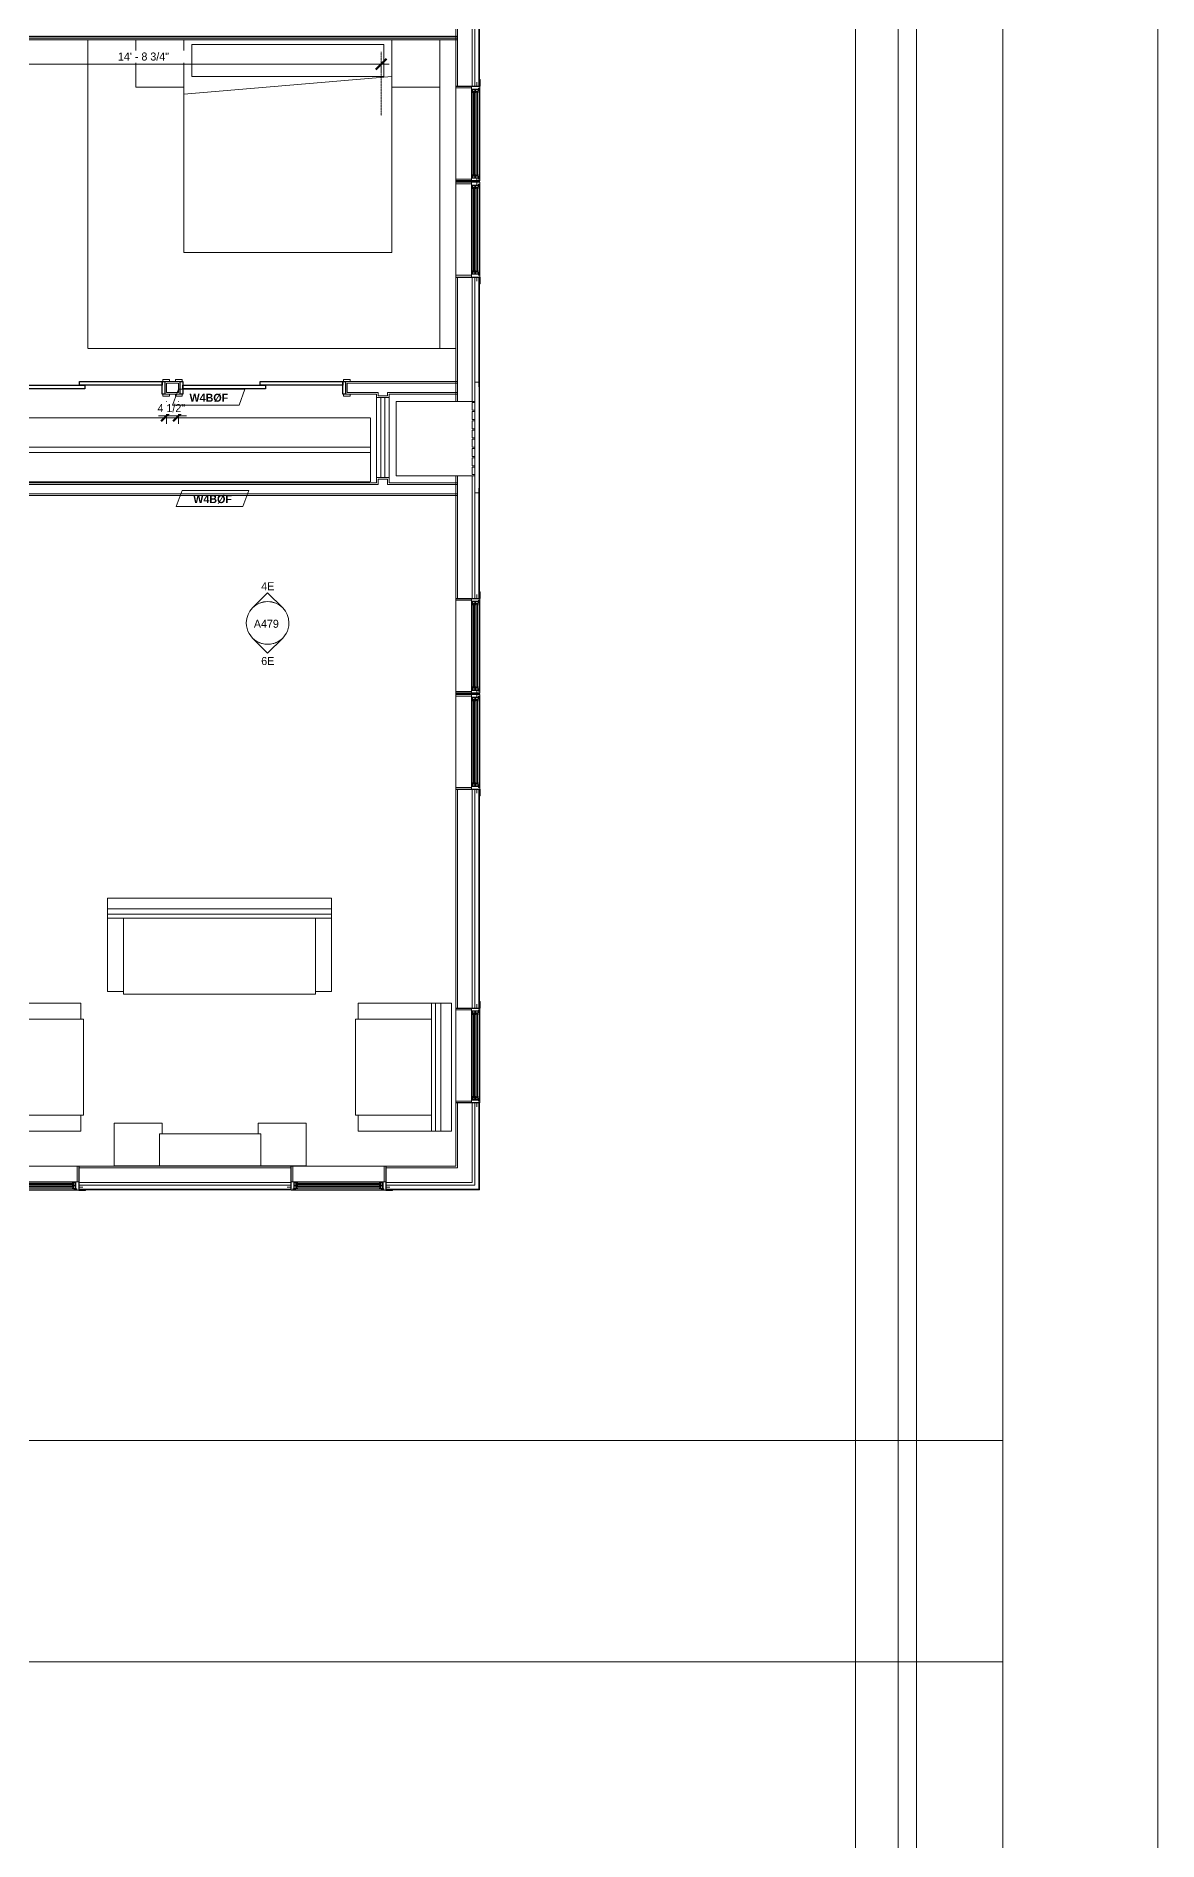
# Model space of a CAD drawing. Header units: inches. Extents: x -4010 to -1814, y 9846 to 12241.
# Drawn here: x -2234 to -1814, y 11003 to 11680 of the extents above; entities that cross this region are included whole.
import ezdxf

# ---------------------------------------------------------------- set-up
doc = ezdxf.new("R2010")
doc.units = ezdxf.units.IN
doc.header["$MEASUREMENT"] = 0
for name, pattern in [('Aligning Line 1_8_', [0.25, 0.125, -0.125]), ('Aligning Line 1_8__2_', [0.25, 0.125, -0.125]), ('Dash', [0.25, 0.125, -0.125]), ('Dash 3_32_', [0.1875, 0.09375, -0.09375])]:
    doc.linetypes.add(name, pattern=pattern)
for name, color, linetype, lineweight in [('0-1', 7, 'Continuous', 5), ('0-2', 7, 'Continuous', 9), ('A-ANNO-DIMS', 211, 'Continuous', 9), ('A-ANNO-DIMS-32', 211, 'Continuous', 9), ('A-DETL-1', 90, 'Dash 3_32_', 18), ('A-DETL-GENF-HDLN-1', 7, 'Dash', 9), ('A-DETL-GENF-HDLN-2', 1, 'Continuous', 18), ('A-DOOR-3', 31, 'Continuous', 9), ('A-DOOR-4', 31, 'Continuous', 30), ('A-DOOR-FRAM-3', 31, 'Continuous', 30), ('A-GENM-1', 7, 'Continuous', 9), ('A-GLAZ', 151, 'Continuous', 18), ('A-GLAZ-1', 10, 'Continuous', 30), ('A-GLAZ-2', 7, 'Continuous', 9), ('A-WALL', 113, 'Continuous', 18), ('A-WALL-1', 7, 'Continuous', 9), ('A-WALL-2', 250, 'Continuous', 18), ('A-WALL-3', 113, 'Continuous', 9), ('A-WALL-IDEN', 211, 'Continuous', 9), ('G-ANNO-SYMB', 111, 'Aligning Line 1_8_', 9), ('G-ANNO-SYMB-1', 147, 'Aligning Line 1_8_', 9), ('G-ANNO-SYMB-2', 147, 'Aligning Line 1_8__2_', 9), ('G-ANNO-SYMB-3', 111, 'Continuous', 9), ('I-FURN', 30, 'Continuous', 9), ('I-FURN-HDLN', 30, 'Dash', 9), ('I-WALL-1', 21, 'Continuous', 18), ('I-WALL-2', 241, 'Continuous', 5), ('I-WALL-3', 7, 'Continuous', 9), ('Q-CASE', 31, 'Continuous', 9), ('Q-CASE-HDLN', 31, 'Dash', 9)]:
    doc.layers.add(name, color=color, linetype=linetype, lineweight=lineweight)
doc.styles.add('Century Gothic', font='ufonts.com_century-gothic.ttf', dxfattribs={"height": 3})
doc.styles.add('Century Gothic_B_1', font='GOTHICB.TTF', dxfattribs={"height": 3})
doc.dimstyles.new('OD_1__HACK_2', dxfattribs={"dimscale": 12, "dimtxt": 3.132505, "dimasz": 0.333333, "dimexe": 0.25, "dimexo": 0.166667, "dimgap": 0.041667, "dimtad": 1, "dimdec": 4, "dimrnd": 0.0625, "dimzin": 3, "dimdsep": 46, "dimlunit": 4, "dimtxsty": 'Century Gothic', "dimblk1": 'OBLIQUE', "dimblk2": 'OBLIQUE', "dimsah": 1, "dimcen": 0.09, "dimdle": 0.25, "dimazin": 0, "dimtfac": 1, "dimtdec": 4, "dimtix": 1, "dimtmove": 0, "dimatfit": 3, "dimfxl": 1, "dimtvp": 1, "dimtfill": 1, "dimfrac": 2, "dimtolj": 1, "dimtzin": 0, "dimarcsym": 2})
doc.dimstyles.new('OD_1__HACK_2_1', dxfattribs={"dimscale": 12, "dimtxt": 3.132505, "dimasz": 0.333333, "dimexe": 0.25, "dimexo": 0.166667, "dimgap": 0.041667, "dimtad": 1, "dimdec": 4, "dimrnd": 0.0625, "dimzin": 3, "dimdsep": 46, "dimlunit": 4, "dimtxsty": 'Century Gothic', "dimblk1": 'OBLIQUE', "dimblk2": 'OBLIQUE', "dimsah": 1, "dimcen": 0.09, "dimdle": 0.25, "dimazin": 0, "dimtfac": 1, "dimtdec": 4, "dimtix": 1, "dimtmove": 0, "dimatfit": 3, "dimfxl": 1, "dimtvp": 1, "dimtfill": 1, "dimfrac": 2, "dimtolj": 1, "dimtzin": 0, "dimarcsym": 2})

# ---------------------------------------------------------------- blocks, each defined once
blk = doc.blocks.new('Window-Double_Hung-Marvin-Essential - ESDH3066 - 2nd Floor-3033827-UNIT PLANS - 2ND _ 3RD FLOOR')
at = {"layer": 'A-DETL-GENF-HDLN-1'}
blk.add_line((16.1, -4.47), (-16.5, -4.47), dxfattribs=at)
at = {"layer": 'A-DETL-GENF-HDLN-2'}
for p, q in [((-17.13, 4.44), (-17.75, 4.44)), ((-17.13, -1.41), (-17.13, 4.44)), ((17.12, 4.44), (17.75, 4.44)), ((17.12, 4.44), (17.12, -1.41)), ((-19.25, -3.48), (-19.25, -3.44)), ((-19.25, -3.44), (-17.9, -3.44)), ((-17.75, -3.48), (-19.25, -3.48)), ((-17.9, -3.44), (-17.9, -3.33)), ((-17.9, -3.33), (-17.75, -3.33)), ((-16.72, -1.44), (-17.75, -1.44)), ((-17.75, -4.53), (-17.75, -1.44)), ((-17.75, -4.53), (-17.16, -4.53)), ((-17.08, -4.12), (-17.16, -4.53)), ((-17.08, -4.12), (-16.19, -4.12)), ((-16.85, -4.5), (-16.85, -4.12)), ((-16.3, -4.5), (-16.85, -4.5)), ((-16.72, -4.02), (-16.72, -1.44)), ((-16.38, -4.02), (-16.72, -4.02)), ((-16.56, -1.78), (-15.34, -1.78)), ((-16.56, -1.78), (-16.56, -2.72)), ((-15.34, -2.72), (-16.56, -2.72)), ((-16.56, -3), (-15.34, -3)), ((-16.56, -3), (-16.56, -3.94)), ((-15.34, -3.94), (-16.56, -3.94)), ((-16.38, -4.12), (-16.38, -4.02)), ((-16.18, -4.26), (-16.3, -4.26)), ((-16.3, -4.26), (-16.3, -4.5)), ((-16.19, -4.12), (-16.19, -4.22)), ((-16.19, -4.22), (-16.1, -4.22)), ((-16.18, -4.47), (-16.18, -4.26)), ((-16.18, -4.47), (-16.1, -4.47)), ((-16.1, -4.22), (-16.1, -4.47)), ((-15.28, -1.9), (-15.94, -1.9)), ((-15.94, -1.9), (-15.94, -2.62)), ((-15.94, -2.62), (-15.28, -2.62)), ((-15.28, -3.12), (-15.94, -3.12)), ((-15.94, -3.12), (-15.94, -3.84)), ((-15.94, -3.84), (-15.28, -3.84)), ((-15.84, -1.91), (-15.84, -2.6)), ((-15.84, -3.13), (-15.84, -3.82)), ((-15.54, -2.04), (-15.54, -2.48)), ((-15.54, -3.26), (-15.54, -3.7)), ((-15.34, -1.78), (-15.28, -1.84)), ((-15.34, -2.72), (-15.28, -2.66)), ((-15.34, -3), (-15.28, -3.06)), ((-15.34, -3.94), (-15.28, -3.88)), ((-15.28, -1.84), (-15.28, -1.9)), ((-15.28, -2.62), (-15.28, -2.66)), ((-15.28, -3.06), (-15.28, -3.12)), ((-15.28, -3.84), (-15.28, -3.88)), ((15.34, -1.78), (15.28, -1.84)), ((15.28, -1.84), (15.28, -1.9)), ((15.28, -1.9), (15.94, -1.9)), ((15.28, -2.62), (15.28, -2.66)), ((15.94, -2.62), (15.28, -2.62)), ((15.34, -2.72), (15.28, -2.66)), ((15.34, -3), (15.28, -3.06)), ((15.28, -3.06), (15.28, -3.12)), ((15.28, -3.12), (15.94, -3.12)), ((15.28, -3.84), (15.28, -3.88)), ((15.94, -3.84), (15.28, -3.84)), ((15.34, -3.94), (15.28, -3.88)), ((16.56, -1.78), (15.34, -1.78)), ((15.34, -2.72), (16.56, -2.72)), ((16.56, -3), (15.34, -3)), ((15.34, -3.94), (16.56, -3.94)), ((15.54, -2.04), (15.54, -2.48)), ((15.54, -3.26), (15.54, -3.7)), ((15.84, -1.91), (15.84, -2.6)), ((15.84, -3.13), (15.84, -3.82)), ((15.94, -1.9), (15.94, -2.62)), ((15.94, -3.12), (15.94, -3.84)), ((16.19, -4.22), (16.1, -4.22)), ((16.1, -4.22), (16.1, -4.47)), ((16.18, -4.47), (16.1, -4.47)), ((16.18, -4.47), (16.18, -4.26)), ((16.18, -4.26), (16.3, -4.26)), ((17.08, -4.12), (16.19, -4.12)), ((16.19, -4.12), (16.19, -4.22)), ((16.3, -4.26), (16.3, -4.5)), ((16.3, -4.5), (16.85, -4.5)), ((16.38, -4.12), (16.38, -4.02)), ((16.38, -4.02), (16.72, -4.02)), ((16.56, -1.78), (16.56, -2.72)), ((16.56, -3), (16.56, -3.94)), ((16.72, -4.02), (16.72, -1.44)), ((16.72, -1.44), (17.75, -1.44)), ((16.85, -4.5), (16.85, -4.12)), ((17.08, -4.12), (17.16, -4.53)), ((17.75, -4.53), (17.16, -4.53)), ((17.75, -4.53), (17.75, -1.44)), ((17.9, -3.33), (17.75, -3.33)), ((17.75, -3.48), (19.25, -3.48)), ((17.9, -3.44), (17.9, -3.33)), ((19.25, -3.44), (17.9, -3.44)), ((19.25, -3.48), (19.25, -3.44))]:
    blk.add_line(p, q, dxfattribs=at)
at = {"layer": 'A-GLAZ'}
for p, q in [((15.84, -1.91), (-15.84, -1.91)), ((15.84, -2.04), (-15.84, -2.04)), ((15.84, -2.48), (-15.84, -2.48)), ((15.84, -2.6), (-15.84, -2.6)), ((15.84, -3.13), (-15.84, -3.13)), ((15.84, -3.26), (-15.84, -3.26)), ((15.84, -3.7), (-15.84, -3.7)), ((15.84, -3.82), (-15.84, -3.82))]:
    blk.add_line(p, q, dxfattribs=at)
at = {"layer": 'A-GLAZ-1'}
for p, q in [((-17.75, -1.41), (-17.75, 4.44)), ((17.75, 4.44), (17.75, -1.41)), ((-17.75, -4.53), (-17.75, -1.44)), ((17.75, -1.44), (17.75, -4.53))]:
    blk.add_line(p, q, dxfattribs=at)
at = {"layer": 'A-GLAZ-2'}
for p, q in [((-17.75, 4.44), (17.75, 4.44)), ((-17.75, -1.44), (17.75, -1.44)), ((17.75, -4.53), (-17.75, -4.53)), ((17.75, -4.44), (20.27, -4.44)), ((17.75, -4.69), (17.75, -4.53)), ((20.27, -4.69), (17.75, -4.69)), ((20.27, -4.44), (20.27, -4.69))]:
    blk.add_line(p, q, dxfattribs=at)
blk = doc.blocks.new('Perforated Panel at Magic-Pak - hvac panel - 3rd floor-2505075-UNIT PLANS - 2ND _ 3RD FLOOR')
at = {"layer": 'A-GLAZ-2'}
for p, q in [((-19.01, 4.44), (19.01, 4.44)), ((-19.01, 4.37), (-19.01, 4.44)), ((19.01, 4.37), (-19.01, 4.37)), ((19.01, 4.44), (19.01, 4.37))]:
    blk.add_line(p, q, dxfattribs=at)
blk = doc.blocks.new('V-Series_EWC4_SPVU_RFA_2015 - 2ND AND 3RD FLOOR-2226480-UNIT PLANS - 2ND _ 3RD FLOOR')
at = {"layer": 'A-GENM-1'}
for p, q in [((-3829.54, 11737.59), (-3858.97, 11737.59)), ((-3858.97, 11737.59), (-3858.97, 11737.15)), ((-3858.97, 11734.36), (-3858.97, 11737.15)), ((-3858.97, 11737.15), (-3857.97, 11737.15)), ((-3857.97, 11734.36), (-3858.97, 11734.36)), ((-3858.97, 11734.36), (-3858.97, 11733.86)), ((-3858.97, 11730.87), (-3858.97, 11733.86)), ((-3858.97, 11733.86), (-3857.97, 11733.86)), ((-3857.97, 11737.15), (-3857.97, 11734.36)), ((-3857.97, 11733.86), (-3857.97, 11730.87)), ((-3829.54, 11709.71), (-3829.54, 11737.59)), ((-3857.97, 11730.87), (-3858.97, 11730.87)), ((-3858.97, 11730.87), (-3858.97, 11730.37)), ((-3858.97, 11727.39), (-3858.97, 11730.37)), ((-3858.97, 11730.37), (-3857.97, 11730.37)), ((-3857.97, 11727.39), (-3858.97, 11727.39)), ((-3858.97, 11727.39), (-3858.97, 11726.89)), ((-3858.97, 11723.9), (-3858.97, 11726.89)), ((-3858.97, 11726.89), (-3857.97, 11726.89)), ((-3857.97, 11730.37), (-3857.97, 11727.39)), ((-3857.97, 11726.89), (-3857.97, 11723.9)), ((-3857.97, 11723.9), (-3858.97, 11723.9)), ((-3858.97, 11723.9), (-3858.97, 11723.4)), ((-3858.97, 11720.42), (-3858.97, 11723.4)), ((-3858.97, 11723.4), (-3857.97, 11723.4)), ((-3857.97, 11720.42), (-3858.97, 11720.42)), ((-3858.97, 11720.42), (-3858.97, 11719.92)), ((-3858.97, 11716.93), (-3858.97, 11719.92)), ((-3858.97, 11719.92), (-3857.97, 11719.92)), ((-3857.97, 11723.4), (-3857.97, 11720.42)), ((-3857.97, 11719.92), (-3857.97, 11716.93)), ((-3857.97, 11716.93), (-3858.97, 11716.93)), ((-3858.97, 11716.93), (-3858.97, 11716.43)), ((-3858.97, 11713.45), (-3858.97, 11716.43)), ((-3858.97, 11716.43), (-3857.97, 11716.43)), ((-3857.97, 11713.45), (-3858.97, 11713.45)), ((-3858.97, 11713.45), (-3858.97, 11712.95)), ((-3858.97, 11710.15), (-3858.97, 11712.95)), ((-3858.97, 11712.95), (-3857.97, 11712.95)), ((-3857.97, 11716.43), (-3857.97, 11713.45)), ((-3857.97, 11712.95), (-3857.97, 11710.15)), ((-3857.97, 11710.15), (-3858.97, 11710.15)), ((-3858.97, 11710.15), (-3858.97, 11709.71)), ((-3858.97, 11709.71), (-3829.54, 11709.71))]:
    blk.add_line(p, q, dxfattribs=at)
blk = doc.blocks.new('Window-Double_Hung-Marvin-Essential - ESDH3066 - 2nd Floor-3033825-UNIT PLANS - 2ND _ 3RD FLOOR')
at = {"layer": 'A-DETL-GENF-HDLN-1'}
blk.add_line((16.1, 4.47), (-16.5, 4.47), dxfattribs=at)
at = {"layer": 'A-DETL-GENF-HDLN-2'}
for p, q in [((-19.25, 3.48), (-19.25, 3.44)), ((-17.75, 3.48), (-19.25, 3.48)), ((-19.25, 3.44), (-17.9, 3.44)), ((-17.9, 3.44), (-17.9, 3.33)), ((-17.9, 3.33), (-17.75, 3.33)), ((-17.75, 4.53), (-17.16, 4.53)), ((-17.75, 4.53), (-17.75, 1.44)), ((-16.72, 1.44), (-17.75, 1.44)), ((-17.08, 4.12), (-17.16, 4.53)), ((-17.13, 1.41), (-17.13, -4.44)), ((-17.08, 4.12), (-16.19, 4.12)), ((-16.85, 4.5), (-16.85, 4.12)), ((-16.3, 4.5), (-16.85, 4.5)), ((-16.38, 4.02), (-16.72, 4.02)), ((-16.72, 4.02), (-16.72, 1.44)), ((-15.34, 3.94), (-16.56, 3.94)), ((-16.56, 3), (-16.56, 3.94)), ((-16.56, 3), (-15.34, 3)), ((-15.34, 2.72), (-16.56, 2.72)), ((-16.56, 1.78), (-16.56, 2.72)), ((-16.56, 1.78), (-15.34, 1.78)), ((-16.38, 4.12), (-16.38, 4.02)), ((-16.3, 4.26), (-16.3, 4.5)), ((-16.18, 4.26), (-16.3, 4.26)), ((-16.19, 4.22), (-16.1, 4.22)), ((-16.19, 4.12), (-16.19, 4.22)), ((-16.18, 4.47), (-16.1, 4.47)), ((-16.18, 4.47), (-16.18, 4.26)), ((-16.1, 4.22), (-16.1, 4.47)), ((-15.94, 3.12), (-15.94, 3.84)), ((-15.94, 3.84), (-15.28, 3.84)), ((-15.28, 3.12), (-15.94, 3.12)), ((-15.94, 1.9), (-15.94, 2.62)), ((-15.94, 2.62), (-15.28, 2.62)), ((-15.28, 1.9), (-15.94, 1.9)), ((-15.84, 3.13), (-15.84, 3.82)), ((-15.84, 1.91), (-15.84, 2.6)), ((-15.54, 3.26), (-15.54, 3.7)), ((-15.54, 2.04), (-15.54, 2.48)), ((-15.34, 3.94), (-15.28, 3.88)), ((-15.34, 3), (-15.28, 3.06)), ((-15.34, 2.72), (-15.28, 2.66)), ((-15.34, 1.78), (-15.28, 1.84)), ((-15.28, 3.84), (-15.28, 3.88)), ((-15.28, 3.06), (-15.28, 3.12)), ((-15.28, 2.62), (-15.28, 2.66)), ((-15.28, 1.84), (-15.28, 1.9)), ((15.34, 3.94), (15.28, 3.88)), ((15.28, 3.84), (15.28, 3.88)), ((15.94, 3.84), (15.28, 3.84)), ((15.28, 3.06), (15.28, 3.12)), ((15.28, 3.12), (15.94, 3.12)), ((15.34, 3), (15.28, 3.06)), ((15.34, 2.72), (15.28, 2.66)), ((15.28, 2.62), (15.28, 2.66)), ((15.94, 2.62), (15.28, 2.62)), ((15.28, 1.84), (15.28, 1.9)), ((15.28, 1.9), (15.94, 1.9)), ((15.34, 1.78), (15.28, 1.84)), ((15.34, 3.94), (16.56, 3.94)), ((16.56, 3), (15.34, 3)), ((15.34, 2.72), (16.56, 2.72)), ((16.56, 1.78), (15.34, 1.78)), ((15.54, 3.26), (15.54, 3.7)), ((15.54, 2.04), (15.54, 2.48)), ((15.84, 3.13), (15.84, 3.82)), ((15.84, 1.91), (15.84, 2.6)), ((15.94, 3.12), (15.94, 3.84)), ((15.94, 1.9), (15.94, 2.62)), ((16.18, 4.47), (16.1, 4.47)), ((16.1, 4.22), (16.1, 4.47)), ((16.19, 4.22), (16.1, 4.22)), ((16.18, 4.47), (16.18, 4.26)), ((16.18, 4.26), (16.3, 4.26)), ((16.19, 4.12), (16.19, 4.22)), ((17.08, 4.12), (16.19, 4.12)), ((16.3, 4.26), (16.3, 4.5)), ((16.3, 4.5), (16.85, 4.5)), ((16.38, 4.12), (16.38, 4.02)), ((16.38, 4.02), (16.72, 4.02)), ((16.56, 3), (16.56, 3.94)), ((16.56, 1.78), (16.56, 2.72)), ((16.72, 4.02), (16.72, 1.44)), ((16.72, 1.44), (17.75, 1.44)), ((16.85, 4.5), (16.85, 4.12)), ((17.08, 4.12), (17.16, 4.53)), ((17.12, -4.44), (17.12, 1.41)), ((17.75, 4.53), (17.16, 4.53)), ((17.75, 4.53), (17.75, 1.44)), ((17.75, 3.48), (19.25, 3.48)), ((17.9, 3.33), (17.75, 3.33)), ((17.9, 3.44), (17.9, 3.33)), ((19.25, 3.44), (17.9, 3.44)), ((19.25, 3.48), (19.25, 3.44)), ((-17.13, -4.44), (-17.75, -4.44)), ((17.12, -4.44), (17.75, -4.44))]:
    blk.add_line(p, q, dxfattribs=at)
at = {"layer": 'A-GLAZ'}
for p, q in [((15.84, 3.82), (-15.84, 3.82)), ((15.84, 3.7), (-15.84, 3.7)), ((15.84, 3.26), (-15.84, 3.26)), ((15.84, 3.13), (-15.84, 3.13)), ((15.84, 2.6), (-15.84, 2.6)), ((15.84, 2.48), (-15.84, 2.48)), ((15.84, 2.04), (-15.84, 2.04)), ((15.84, 1.91), (-15.84, 1.91))]:
    blk.add_line(p, q, dxfattribs=at)
at = {"layer": 'A-GLAZ-1'}
for p, q in [((-17.75, 4.53), (-17.75, 1.44)), ((-17.75, 1.41), (-17.75, -4.44)), ((17.75, 1.44), (17.75, 4.53)), ((17.75, -4.44), (17.75, 1.41))]:
    blk.add_line(p, q, dxfattribs=at)
at = {"layer": 'A-GLAZ-2'}
for p, q in [((17.75, 4.53), (-17.75, 4.53)), ((-17.75, 1.44), (17.75, 1.44)), ((20.27, 4.69), (17.75, 4.69)), ((17.75, 4.69), (17.75, 4.53)), ((17.75, 4.44), (20.27, 4.44)), ((20.27, 4.44), (20.27, 4.69)), ((-17.75, -4.44), (17.75, -4.44))]:
    blk.add_line(p, q, dxfattribs=at)
blk = doc.blocks.new('CTR - 1st Phase - Shell_rvt-1-UNIT PLANS - 2ND _ 3RD FLOOR')
at = {"layer": 'A-WALL-1'}
for p, q in [((-2076.8, 11740.78), (-2076.8, 11661.08)), ((-2067.92, 11663.6), (-2067.92, 11740.78)), ((-2070.95, 11661.08), (-2070.92, 11661.08)), ((-2076.8, 11625.58), (-2076.8, 11625.08)), ((-2070.92, 11625.58), (-2070.95, 11625.58)), ((-2070.95, 11625.08), (-2070.92, 11625.08)), ((-2067.92, 11625.08), (-2067.92, 11625.58)), ((-2076.8, 11589.58), (-2076.8, 11542.93)), ((-2070.92, 11589.58), (-2070.95, 11589.58)), ((-2067.92, 11548.4), (-2067.92, 11587.06)), ((-2069.67, 11542.93), (-2069.67, 11550.15)), ((-2069.67, 11550.15), (-2068.17, 11550.15)), ((-2068.17, 11550.15), (-2068.17, 11548.4)), ((-2068.17, 11548.4), (-2067.99, 11548.4)), ((-2076.8, 11542.93), (-2069.67, 11542.93)), ((-2076.8, 11515.05), (-2076.8, 11469.08)), ((-2069.67, 11515.05), (-2076.8, 11515.05)), ((-2069.67, 11508.63), (-2069.67, 11515.05)), ((-2067.99, 11510.38), (-2068.17, 11510.38)), ((-2068.17, 11510.38), (-2068.17, 11508.63)), ((-2067.92, 11471.6), (-2067.92, 11510.38)), ((-2068.17, 11508.63), (-2069.67, 11508.63)), ((-2070.95, 11469.08), (-2070.92, 11469.08)), ((-2076.8, 11433.58), (-2076.8, 11433.08)), ((-2070.92, 11433.58), (-2070.95, 11433.58)), ((-2070.95, 11433.08), (-2070.92, 11433.08)), ((-2067.92, 11433.08), (-2067.92, 11433.58)), ((-2076.8, 11397.58), (-2076.8, 11315.48)), ((-2070.92, 11397.58), (-2070.95, 11397.58)), ((-2067.92, 11318), (-2067.92, 11395.06)), ((-2070.95, 11315.48), (-2070.92, 11315.48)), ((-2076.8, 11279.98), (-2076.8, 11256.26)), ((-2070.92, 11279.98), (-2070.95, 11279.98)), ((-2067.92, 11256.26), (-2067.92, 11279.98)), ((-2187.87, 11256.26), (-2218.17, 11256.26)), ((-2138.54, 11256.26), (-2149.87, 11256.26)), ((-2076.8, 11256.26), (-2103.04, 11256.26)), ((-2067.92, 11247.64), (-2067.92, 11256.26)), ((-2218.17, 11250.42), (-2218.17, 11250.39)), ((-2215.65, 11247.39), (-2138.54, 11247.39)), ((-2138.54, 11250.39), (-2138.54, 11250.42)), ((-2103.04, 11250.42), (-2103.04, 11250.39)), ((-2100.51, 11247.39), (-2067.92, 11247.39)), ((-2067.92, 11247.39), (-2067.92, 11247.64))]:
    blk.add_line(p, q, dxfattribs=at)
at = {"layer": 'A-WALL-2'}
for p, q in [((-2076.17, 11661.08), (-2076.17, 11740.78)), ((-2070.67, 11661.08), (-2070.67, 11740.78)), ((-2069.67, 11661.08), (-2069.67, 11740.78)), ((-2068.17, 11661.08), (-2068.17, 11740.78)), ((-2076.17, 11625.08), (-2076.17, 11625.58)), ((-2070.67, 11625.08), (-2070.67, 11625.58)), ((-2069.67, 11625.08), (-2069.67, 11625.58)), ((-2068.17, 11625.08), (-2068.17, 11625.58)), ((-2076.17, 11542.93), (-2076.17, 11589.58)), ((-2070.67, 11542.93), (-2070.67, 11589.58)), ((-2069.67, 11550.15), (-2069.67, 11589.58)), ((-2068.17, 11550.15), (-2068.17, 11589.58)), ((-2076.17, 11469.08), (-2076.17, 11515.05)), ((-2070.67, 11469.08), (-2070.67, 11515.05)), ((-2069.67, 11469.08), (-2069.67, 11508.63)), ((-2068.17, 11469.08), (-2068.17, 11508.63)), ((-2076.17, 11433.08), (-2076.17, 11433.58)), ((-2070.67, 11433.08), (-2070.67, 11433.58)), ((-2069.67, 11433.08), (-2069.67, 11433.58)), ((-2068.17, 11433.08), (-2068.17, 11433.58)), ((-2076.17, 11315.48), (-2076.17, 11397.58)), ((-2070.67, 11315.48), (-2070.67, 11397.58)), ((-2069.67, 11315.48), (-2069.67, 11397.58)), ((-2068.17, 11315.48), (-2068.17, 11397.58)), ((-2076.17, 11256.26), (-2076.17, 11279.98)), ((-2070.67, 11256.26), (-2070.67, 11279.98)), ((-2069.67, 11256.26), (-2069.67, 11279.98)), ((-2068.17, 11256.26), (-2068.17, 11279.98)), ((-2218.17, 11255.64), (-2138.54, 11255.64)), ((-2103.04, 11255.64), (-2076.17, 11255.64)), ((-2076.17, 11256.26), (-2076.17, 11255.64)), ((-2070.67, 11256.26), (-2070.67, 11255.64)), ((-2070.67, 11255.64), (-2070.67, 11250.14)), ((-2069.67, 11256.26), (-2069.67, 11250.14)), ((-2068.17, 11256.26), (-2068.17, 11249.14)), ((-2218.17, 11250.14), (-2138.54, 11250.14)), ((-2218.17, 11249.14), (-2138.54, 11249.14)), ((-2218.17, 11247.64), (-2138.54, 11247.64)), ((-2103.04, 11250.14), (-2070.67, 11250.14)), ((-2103.04, 11249.14), (-2069.67, 11249.14)), ((-2103.04, 11247.64), (-2068.17, 11247.64)), ((-2069.67, 11250.14), (-2069.67, 11249.14)), ((-2068.17, 11249.14), (-2068.17, 11247.64))]:
    blk.add_line(p, q, dxfattribs=at)
at = {"layer": 'G-ANNO-SYMB-1'}
blk.add_line((-1926.95, 12240.76), (-1926.95, 9846.26), dxfattribs=at)
at = {"layer": '0-2'}
for name, p, rotation in [('Window-Double_Hung-Marvin-Essential - ESDH3066 - 2nd Floor-3033827-UNIT PLANS - 2ND _ 3RD FLOOR', (-2072.36, 11643.33), 89.99999999999991), ('Window-Double_Hung-Marvin-Essential - ESDH3066 - 2nd Floor-3033825-UNIT PLANS - 2ND _ 3RD FLOOR', (-2072.36, 11607.33), 269.9999999999999), ('Perforated Panel at Magic-Pak - hvac panel - 3rd floor-2505075-UNIT PLANS - 2ND _ 3RD FLOOR', (-2072.36, 11529.39), 269.9999999999999), ('V-Series_EWC4_SPVU_RFA_2015 - 2ND AND 3RD FLOOR-2226480-UNIT PLANS - 2ND _ 3RD FLOOR', (-5928.65, 23252.64), 180), ('Window-Double_Hung-Marvin-Essential - ESDH3066 - 2nd Floor-3033827-UNIT PLANS - 2ND _ 3RD FLOOR', (-2072.36, 11451.33), 89.99999999999991), ('Window-Double_Hung-Marvin-Essential - ESDH3066 - 2nd Floor-3033825-UNIT PLANS - 2ND _ 3RD FLOOR', (-2072.36, 11415.33), 269.9999999999999), ('Window-Double_Hung-Marvin-Essential - ESDH3066 - 2nd Floor-3033827-UNIT PLANS - 2ND _ 3RD FLOOR', (-2072.36, 11297.73), 89.99999999999991)]:
    blk.add_blockref(name, p, dxfattribs=dict(at, rotation=rotation))
for p in [(-2235.92, 11251.83), (-2120.79, 11251.83)]:
    blk.add_blockref('Window-Double_Hung-Marvin-Essential - ESDH3066 - 2nd Floor-3033827-UNIT PLANS - 2ND _ 3RD FLOOR', p, dxfattribs=at)
blk = doc.blocks.new('CTR - 1st Phase - Common Walls_rvt-1-UNIT PLANS - 2ND _ 3RD FLOOR')
at = {"layer": 'I-WALL-1'}
blk.add_hatch(color=256, dxfattribs=at).paths.add_polyline_path([(-2076.17, 11678.55), (-2076.17, 11679.18), (-2437.28, 11679.18), (-2437.91, 11678.55), (-2370.22, 11678.55), (-2370.22, 11678.74), (-2322.22, 11678.74), (-2322.22, 11678.55), (-2088, 11678.55)], flags=0)
at = {"layer": 'I-WALL-2'}
for points in [[(-2076.17, 11679.8), (-2076.17, 11680.3), (-2437.04, 11680.3), (-2437.54, 11679.8), (-2088, 11679.8)], [(-2076.17, 11679.18), (-2076.17, 11679.8), (-2436.66, 11679.8), (-2437.28, 11679.18), (-2088, 11679.18)]]:
    blk.add_hatch(color=256, dxfattribs=at).paths.add_polyline_path(points, flags=0)
at = {"layer": 'A-WALL-2'}
for p, q in [((-2076.17, 11679.18), (-2437.28, 11679.18)), ((-2076.17, 11679.8), (-2436.66, 11679.8))]:
    blk.add_line(p, q, dxfattribs=at)
at = {"layer": 'G-ANNO-SYMB-1'}
for p, q in [((-1910.96, 12240.76), (-1910.96, 9846.26)), ((-1871.64, 12240.76), (-1871.64, 11070.38)), ((-1871.64, 11153.43), (-4009.55, 11153.43)), ((-1871.64, 11153.43), (-1871.64, 9846.26)), ((-1871.64, 11070.38), (-4009.55, 11070.38))]:
    blk.add_line(p, q, dxfattribs=at)
at = {"layer": 'I-WALL-3'}
for p, q in [((-2076.17, 11678.55), (-2076.17, 11687.43)), ((-2322.22, 11678.55), (-2076.17, 11678.55))]:
    blk.add_line(p, q, dxfattribs=at)
blk = doc.blocks.new('CTR - 1st Phase -Stairs _ Elevators_rvt-1-UNIT PLANS - 2ND _ 3RD FLOOR')
at = {"layer": 'G-ANNO-SYMB-1'}
blk.add_line((-1910.96, 12240.76), (-1910.96, 9846.26), dxfattribs=at)
blk = doc.blocks.new('CTR - 1st Phase - Structure_rvt-1-UNIT PLANS - 2ND _ 3RD FLOOR')
at = {"layer": 'G-ANNO-SYMB-2'}
for p, q in [((-1910.96, 12240.76), (-1910.96, 9846.26)), ((-1904.06, 12122.03), (-1904.06, 9867.01))]:
    blk.add_line(p, q, dxfattribs=at)
blk = doc.blocks.new('083100 - Access Doors and Panels - Type 1 - 083100 - Access Doors and Panels - Type 1-3696233-UNIT PLANS - 2ND _ 3RD FLOOR')
at = {"layer": 'A-DOOR-3'}
for p, q in [((-15, -0.75), (-15, 0.75)), ((-15, 0.75), (15, 0.75)), ((15, 0.75), (15, -0.75)), ((15, -0.75), (-15, -0.75))]:
    blk.add_line(p, q, dxfattribs=at)
blk = doc.blocks.new('SLIDING - FLUSH - 5-0 x 6-8-3203586-UNIT PLANS - 2ND _ 3RD FLOOR')
at = {"layer": 'A-DOOR-3'}
for p, q in [((-32.75, 3.25), (-30.25, 3.25)), ((-32.75, 2.5), (-32.75, 3.25)), ((-30.25, 2.5), (-32.75, 2.5)), ((-30.25, 3.25), (-30.25, 2.5)), ((30.25, 3.25), (32.75, 3.25)), ((30.25, 2.5), (30.25, 3.25)), ((32.75, 2.5), (30.25, 2.5)), ((32.75, 3.25), (32.75, 2.5)), ((-32.75, -2.25), (-30.25, -2.25)), ((-32.75, -3), (-32.75, -2.25)), ((-30.25, -3), (-32.75, -3)), ((-30.25, -2.25), (-30.25, -3)), ((30.25, -2.25), (32.75, -2.25)), ((30.25, -3), (30.25, -2.25)), ((32.75, -3), (30.25, -3)), ((32.75, -2.25), (32.75, -3))]:
    blk.add_line(p, q, dxfattribs=at)
at = {"layer": 'A-DOOR-4'}
for p, q in [((-1, -0.88), (-1, 0.5)), ((-1, 0.5), (30, 0.5)), ((30, 0.5), (30, -0.88)), ((-30, -2.25), (-30, -0.88)), ((-30, -0.88), (1, -0.88)), ((1, -2.25), (-30, -2.25)), ((30, -0.88), (-1, -0.88)), ((1, -0.88), (1, -2.25))]:
    blk.add_line(p, q, dxfattribs=at)
at = {"layer": 'A-DOOR-FRAM-3'}
for p, q in [((-31, -2.25), (-31, 2.5)), ((-31, 2.5), (-30, 2.5)), ((-30, 2.5), (-30, -2.25)), ((30, 2.5), (31, 2.5)), ((30, -2.25), (30, 2.5)), ((31, 2.5), (31, -2.25)), ((-30, -2.25), (-31, -2.25)), ((31, -2.25), (30, -2.25))]:
    blk.add_line(p, q, dxfattribs=at)
blk = doc.blocks.new('Entertainment_Center_14771 - Entertainment_Center_14771-V58-UNIT PLANS - 2ND _ 3RD FLOOR')
at = {"layer": 'I-FURN'}
for p, q in [((-18, 10), (-36, 10)), ((-36, 10), (-36, -6)), ((-34.85, 10.03), (-35.34, 10.03)), ((-35.34, 10.03), (-35.34, 10)), ((-34.85, 10), (-34.85, 10.03)), ((-18.66, 10.03), (-19.66, 10.03)), ((-19.66, 10.03), (-19.66, 10)), ((-18.66, 10), (-18.66, 10.03)), ((-18, 6), (-18, 10)), ((36, 10), (18, 10)), ((18, 10), (18, 6)), ((18.66, 10.03), (18.66, 10)), ((19.66, 10.03), (18.66, 10.03)), ((19.66, 10), (19.66, 10.03)), ((35.34, 10.03), (34.85, 10.03)), ((34.85, 10.03), (34.85, 10)), ((35.34, 10), (35.34, 10.03)), ((36, -6), (36, 10)), ((19, 6), (-19, 6)), ((-19, 6), (-19, -6)), ((19, -6), (19, 6)), ((-36, -6), (-19, -6)), ((-36, -6.12), (-36, -6)), ((-36, -6), (-19, -6)), ((-19, -6), (19, -6)), ((-19, -6.12), (-19, -6)), ((-19, -6), (19, -6)), ((19, -6.12), (-19, -6.12)), ((19, -6), (36, -6)), ((19, -6), (19, -6.12)), ((19, -6), (36, -6)), ((36, -6.12), (36, -6))]:
    blk.add_line(p, q, dxfattribs=at)
blk = doc.blocks.new('Couch-Both_Arms-Generic - 1-1372852-UNIT PLANS - 2ND _ 3RD FLOOR')
at = {"layer": 'I-FURN'}
for p, q in [((-42, 17.5), (-36, 17.5)), ((-42, -10), (-42, 17.5)), ((-36, 18.5), (36, 18.5)), ((-36, 17.5), (-36, 18.5)), ((-36, 17.5), (-36, -10)), ((36, 18.5), (36, 17.5)), ((36, 17.5), (42, 17.5)), ((36, -10), (36, 17.5)), ((42, 17.5), (42, -10)), ((-42, -10), (42, -10)), ((-42, -13.5), (-42, -10)), ((-42, -11.5), (42, -11.5)), ((-42, -13.5), (42, -13.5)), ((-42, -17.5), (-42, -13.5)), ((42, -13.5), (-42, -13.5)), ((42, -10), (42, -13.5)), ((42, -13.5), (42, -17.5)), ((42, -17.5), (-42, -17.5))]:
    blk.add_line(p, q, dxfattribs=at)
blk = doc.blocks.new('Couch-Both_Arms-Generic - 2-1352635-UNIT PLANS - 2ND _ 3RD FLOOR')
at = {"layer": 'I-FURN'}
for p, q in [((24, 17.5), (-24, 17.5)), ((-24, 17.5), (-24, 13.5)), ((24, 13.5), (24, 17.5)), ((-24, 13.5), (24, 13.5)), ((24, 13.5), (-24, 13.5)), ((-24, 13.5), (-24, 10)), ((-24, 11.5), (24, 11.5)), ((-24, 10), (-24, -17.5)), ((-24, 10), (24, 10)), ((-18, -17.5), (-18, 10)), ((18, 10), (18, -17.5)), ((24, 10), (24, 13.5)), ((24, -17.5), (24, 10)), ((-24, -17.5), (-18, -17.5)), ((-18, -17.5), (-18, -18.5)), ((-18, -18.5), (18, -18.5)), ((18, -18.5), (18, -17.5)), ((18, -17.5), (24, -17.5))]:
    blk.add_line(p, q, dxfattribs=at)
blk = doc.blocks.new('Couch-Both_Arms-Generic - 2-1523460-UNIT PLANS - 2ND _ 3RD FLOOR')
at = {"layer": 'I-FURN'}
for p, q in [((-24, 17.5), (-18, 17.5)), ((-24, -10), (-24, 17.5)), ((-18, 18.5), (18, 18.5)), ((-18, 17.5), (-18, 18.5)), ((-18, 17.5), (-18, -10)), ((18, 18.5), (18, 17.5)), ((18, 17.5), (24, 17.5)), ((18, -10), (18, 17.5)), ((24, 17.5), (24, -10)), ((-24, -10), (24, -10)), ((-24, -13.5), (-24, -10)), ((-24, -11.5), (24, -11.5)), ((-24, -13.5), (24, -13.5)), ((-24, -17.5), (-24, -13.5)), ((24, -13.5), (-24, -13.5)), ((24, -10), (24, -13.5)), ((24, -13.5), (24, -17.5)), ((24, -17.5), (-24, -17.5))]:
    blk.add_line(p, q, dxfattribs=at)
blk = doc.blocks.new('Bed-Standard - King 78_ x 80_-V59-UNIT PLANS - 2ND _ 3RD FLOOR')
at = {"layer": 'I-FURN'}
for p, q in [((-28.31, 38.03), (-28.31, -41.8)), ((-25.31, 36.2), (-25.31, 24.2)), ((-25.31, 36.2), (46.69, 36.2)), ((46.69, 36.2), (46.69, 24.2)), ((49.69, -41.8), (49.69, 38.03)), ((49.69, 24.2), (-28.31, 17.63)), ((-25.31, 24.2), (46.69, 24.2)), ((-28.31, -41.8), (49.69, -41.8))]:
    blk.add_line(p, q, dxfattribs=at)
at = {"layer": 'I-FURN-HDLN'}
for p, q in [((-64.31, 38.03), (-64.31, -77.8)), ((67.69, -77.8), (67.69, 38.03)), ((-64.31, -77.8), (73.69, -77.8))]:
    blk.add_line(p, q, dxfattribs=at)
blk = doc.blocks.new('Table-Night Stand - 18_ x 18_ x 24_-V60-UNIT PLANS - 2ND _ 3RD FLOOR')
at = {"layer": 'I-FURN'}
for p, q in [((18.15, 0), (18.15, 17.83)), ((0.15, 0), (18.15, 0))]:
    blk.add_line(p, q, dxfattribs=at)
blk = doc.blocks.new('Table-Night Stand - 18_ x 18_ x 24_-V61-UNIT PLANS - 2ND _ 3RD FLOOR')
at = {"layer": 'I-FURN'}
for p, q in [((0.15, 17.83), (0.15, 0)), ((0.15, 0), (18.15, 0))]:
    blk.add_line(p, q, dxfattribs=at)
blk = doc.blocks.new('OD_CW_Closet - OD_CW_Closet-3937332-UNIT PLANS - 2ND _ 3RD FLOOR')
at = {"layer": 'Q-CASE-HDLN'}
for p, q in [((144.59, 24), (0.74, 24)), ((0.74, 24), (0.74, 0)), ((144.59, 0), (144.59, 24)), ((0.74, 13), (144.59, 13)), ((0.74, 11), (144.59, 11)), ((0.74, 0), (144.59, 0))]:
    blk.add_line(p, q, dxfattribs=at)
blk = doc.blocks.new('Elevation - Filled Arrow-152140-UNIT PLANS - 2ND _ 3RD FLOOR')
at = {"layer": 'G-ANNO-SYMB-3'}
for start, end in [(360, 180), (180, 360)]:
    blk.add_arc((0, 0), 0.25, start, end, dxfattribs=at)
blk = doc.blocks.new('Elevation - Filled Arrow-151867-UNIT PLANS - 2ND _ 3RD FLOOR')
at = {"layer": 'G-ANNO-SYMB-3'}
for p, q in [((0, 0.354), (-0.177, 0.177)), ((0.177, 0.177), (0, 0.354))]:
    blk.add_line(p, q, dxfattribs=at)
blk.add_arc((0, 0), 0.25, 45, 135, dxfattribs=at)
blk = doc.blocks.new('DIMBLOCK249-UNIT PLANS - 2ND _ 3RD FLOOR')
at = {"layer": 'A-ANNO-DIMS-32', "lineweight": 50}
for p, q in [((-2281.6, 11669.39), (-2283.6, 11667.39)), ((-2281.6, 11669.39), (-2279.6, 11671.39)), ((-2104.82, 11669.39), (-2106.82, 11667.39)), ((-2104.82, 11669.39), (-2102.82, 11671.39))]:
    blk.add_line(p, q, dxfattribs=at)
at = {"layer": 'A-ANNO-DIMS-32'}
for p, q in [((-2281.6, 11670.22), (-2281.6, 11666.39)), ((-2281.6, 11669.39), (-2281.6, 11670.22)), ((-2281.6, 11669.39), (-2101.82, 11669.39)), ((-2104.82, 11670.22), (-2104.82, 11666.39)), ((-2104.82, 11669.39), (-2104.82, 11670.22))]:
    blk.add_line(p, q, dxfattribs=at)
at = {"layer": 'A-ANNO-DIMS-32', "color": 0, "insert": (-2203.45, 11673.74), "char_height": 3, "width": 24.5827, "attachment_point": 1, "line_spacing_factor": 0.984502, "style": 'Century Gothic', "bg_fill": 3, "box_fill_scale": 1.25, "bg_fill_color": 256, "bg_fill_true_color": 13158600, "bg_fill_transparency": 0}
blk.add_mtext('14\' - 8 3/4"', dxfattribs=at)
blk = doc.blocks.new('_Oblique')
at = {"color": 0, "linetype": 'ByBlock', "lineweight": -2}
blk.add_line((-0.5, -0.5), (0.5, 0.5), dxfattribs=at)
blk = doc.blocks.new('DIMBLOCK306-UNIT PLANS - 2ND _ 3RD FLOOR')
at = {"layer": 'A-ANNO-DIMS-32'}
for p, q in [((-2188.22, 11537.59), (-2177.72, 11537.59)), ((-2185.22, 11542.86), (-2185.22, 11534.59)), ((-2185.22, 11537.59), (-2185.22, 11542.86)), ((-2180.72, 11542.86), (-2180.72, 11534.59)), ((-2180.72, 11537.59), (-2180.72, 11542.86))]:
    blk.add_line(p, q, dxfattribs=at)
at = {"layer": 'A-ANNO-DIMS-32', "lineweight": 50}
for p, q in [((-2185.22, 11537.59), (-2187.22, 11535.59)), ((-2185.22, 11537.59), (-2183.22, 11539.59)), ((-2180.72, 11537.59), (-2182.72, 11535.59)), ((-2180.72, 11537.59), (-2178.72, 11539.59))]:
    blk.add_line(p, q, dxfattribs=at)
at = {"layer": 'A-ANNO-DIMS-32', "color": 0, "insert": (-2188.62, 11541.94), "char_height": 3, "width": 13.5444, "attachment_point": 1, "line_spacing_factor": 0.984502, "style": 'Century Gothic', "bg_fill": 3, "box_fill_scale": 1.25, "bg_fill_color": 256, "bg_fill_true_color": 13158600, "bg_fill_transparency": 0}
blk.add_mtext('4 1/2"', dxfattribs=at)
blk = doc.blocks.new('Wall Tag - Arch Wall-3956453-UNIT PLANS - 2ND _ 3RD FLOOR')
at = {"layer": 'A-WALL-IDEN'}
for p, q in [((-0.356, 0.094), (-0.424, -0.094)), ((0.424, 0.094), (-0.356, 0.094)), ((0.356, -0.094), (0.424, 0.094)), ((-0.424, -0.094), (0.356, -0.094))]:
    blk.add_line(p, q, dxfattribs=at)

msp = doc.modelspace()

# ---------------------------------------------------------------- linework, layer by layer
at = {"layer": 'A-DETL-1'}
msp.add_line((-2104.82374, 11673.98575), (-2104.82374, 11649.98575), dxfattribs=at)
at = {"layer": 'A-WALL'}
for p, q in [((-2180.72374, 11549.7394), (-2185.22374, 11549.7394)), ((-2185.22374, 11549.7394), (-2185.22374, 11546.2394)), ((-2185.22374, 11546.2394), (-2180.72374, 11546.2394)), ((-2180.72374, 11546.2394), (-2180.72374, 11549.7394)), ((-2117.47374, 11549.7394), (-2117.47374, 11546.2394)), ((-2076.17374, 11549.7394), (-2117.47374, 11549.7394)), ((-2117.47374, 11546.2394), (-2105.92374, 11546.2394)), ((-2105.92374, 11545.04888), (-2105.92374, 11546.2394)), ((-2105.92374, 11545.04888), (-2102.42374, 11545.04888)), ((-2102.42374, 11546.2394), (-2076.17374, 11546.2394)), ((-2102.42374, 11545.04888), (-2102.42374, 11546.2394)), ((-2258.07374, 11511.7394), (-2105.92374, 11511.7394)), ((-2105.92374, 11513.79888), (-2105.92374, 11511.7394)), ((-2102.42374, 11513.79888), (-2105.92374, 11513.79888)), ((-2102.42374, 11511.7394), (-2102.42374, 11513.79888)), ((-2102.42374, 11511.7394), (-2076.17374, 11511.7394)), ((-2258.07374, 11508.2394), (-2076.17374, 11508.2394))]:
    msp.add_line(p, q, dxfattribs=at)
at = {"layer": 'A-WALL-3'}
for p, q in [((-2180.09874, 11550.3644), (-2185.84874, 11550.3644)), ((-2185.84874, 11550.3644), (-2185.84874, 11545.6144)), ((-2180.09874, 11545.6144), (-2180.09874, 11550.3644)), ((-2076.17374, 11550.3644), (-2118.09874, 11550.3644)), ((-2118.09874, 11550.3644), (-2118.09874, 11545.6144)), ((-2076.17374, 11545.6144), (-2076.17374, 11550.3644)), ((-2185.84874, 11545.6144), (-2180.09874, 11545.6144)), ((-2118.09874, 11545.6144), (-2106.54874, 11545.6144)), ((-2106.54874, 11512.3644), (-2106.54874, 11545.6144)), ((-2106.54874, 11544.42388), (-2104.92374, 11544.42388)), ((-2103.42374, 11544.42388), (-2101.79874, 11544.42388)), ((-2101.79874, 11545.6144), (-2076.17374, 11545.6144)), ((-2101.79874, 11545.6144), (-2101.79874, 11512.3644)), ((-2106.54874, 11512.3644), (-2257.44874, 11512.3644)), ((-2104.92374, 11514.42388), (-2106.54874, 11514.42388)), ((-2101.79874, 11514.42388), (-2103.42374, 11514.42388)), ((-2076.17374, 11512.3644), (-2101.79874, 11512.3644)), ((-2076.17374, 11507.6144), (-2076.17374, 11512.3644)), ((-2257.44874, 11507.6144), (-2076.17374, 11507.6144))]:
    msp.add_line(p, q, dxfattribs=at)
at = {"layer": 'G-ANNO-SYMB'}
msp.add_line((-1813.52288, 12240.74859), (-1813.52288, 9846.2766), dxfattribs=at)

# ---------------------------------------------------------------- block references
at = {"layer": '0-1'}
for name in ['CTR - 1st Phase - Common Walls_rvt-1-UNIT PLANS - 2ND _ 3RD FLOOR', 'CTR - 1st Phase - Shell_rvt-1-UNIT PLANS - 2ND _ 3RD FLOOR', 'CTR - 1st Phase -Stairs _ Elevators_rvt-1-UNIT PLANS - 2ND _ 3RD FLOOR', 'CTR - 1st Phase - Structure_rvt-1-UNIT PLANS - 2ND _ 3RD FLOOR']:
    msp.add_blockref(name, (0, 0), dxfattribs=at)
at = {"layer": 'A-DOOR-3'}
for name, p, rotation in [('SLIDING - FLUSH - 5-0 x 6-8-3203586-UNIT PLANS - 2ND _ 3RD FLOOR', (-2216.84874, 11548.1144), 180), ('SLIDING - FLUSH - 5-0 x 6-8-3203586-UNIT PLANS - 2ND _ 3RD FLOOR', (-2149.09874, 11548.1144), 180), ('083100 - Access Doors and Panels - Type 1 - 083100 - Access Doors and Panels - Type 1-3696233-UNIT PLANS - 2ND _ 3RD FLOOR', (-2104.17374, 11529.42388), 269.9999999998496)]:
    msp.add_blockref(name, p, dxfattribs=dict(at, rotation=rotation))
at = {"layer": 'A-WALL-IDEN', "xscale": 31.99999999999999, "yscale": 31.99999999999999, "zscale": 31.99999999999999}
msp.add_blockref('Wall Tag - Arch Wall-3956453-UNIT PLANS - 2ND _ 3RD FLOOR', (-2167.99874, 11506.57138), dxfattribs=at)
at = {"layer": 'G-ANNO-SYMB-3', "xscale": 31.99999999999999, "yscale": 31.99999999999999, "zscale": 31.99999999999999}
msp.add_blockref('Elevation - Filled Arrow-151867-UNIT PLANS - 2ND _ 3RD FLOOR', (-2147.32331, 11459.88861), dxfattribs=at)
at = {"layer": 'G-ANNO-SYMB-3', "extrusion": (0, 0, -1), "xscale": 31.99999999999999, "yscale": 31.99999999999999, "zscale": 31.99999999999999, "rotation": 180}
for name in ['Elevation - Filled Arrow-152140-UNIT PLANS - 2ND _ 3RD FLOOR', 'Elevation - Filled Arrow-151867-UNIT PLANS - 2ND _ 3RD FLOOR']:
    msp.add_blockref(name, (2147.32331, 11459.88861), dxfattribs=at)
at = {"layer": 'I-FURN'}
for name, p in [('Bed-Standard - King 78_ x 80_-V59-UNIT PLANS - 2ND _ 3RD FLOOR', (-2150.48726, 11640.51955)), ('Table-Night Stand - 18_ x 18_ x 24_-V61-UNIT PLANS - 2ND _ 3RD FLOOR', (-2196.94573, 11660.72447)), ('Table-Night Stand - 18_ x 18_ x 24_-V60-UNIT PLANS - 2ND _ 3RD FLOOR', (-2100.94573, 11660.72447)), ('Entertainment_Center_14771 - Entertainment_Center_14771-V58-UNIT PLANS - 2ND _ 3RD FLOOR', (-2168.87076, 11262.3894))]:
    msp.add_blockref(name, p, dxfattribs=at)
for name, p, rotation in [('Couch-Both_Arms-Generic - 1-1372852-UNIT PLANS - 2ND _ 3RD FLOOR', (-2165.36049, 11339.1644), 180), ('Couch-Both_Arms-Generic - 2-1352635-UNIT PLANS - 2ND _ 3RD FLOOR', (-2234.86049, 11293.3394), 89.99999999998053), ('Couch-Both_Arms-Generic - 2-1523460-UNIT PLANS - 2ND _ 3RD FLOOR', (-2095.86049, 11293.3394), 89.99999999999646)]:
    msp.add_blockref(name, p, dxfattribs=dict(at, rotation=rotation))
at = {"layer": 'Q-CASE', "rotation": 180}
msp.add_blockref('OD_CW_Closet - OD_CW_Closet-3937332-UNIT PLANS - 2ND _ 3RD FLOOR', (-2107.98603, 11536.77388), dxfattribs=at)

# ---------------------------------------------------------------- texts
at = {"layer": 'A-WALL-IDEN', "insert": (-2175.21466, 11507.81891), "char_height": 3, "width": 17.372, "attachment_point": 1, "style": 'Century Gothic_B_1'}
msp.add_mtext('W4BØF', dxfattribs=at)
at = {"layer": 'G-ANNO-SYMB-3', "char_height": 3, "attachment_point": 1, "style": 'Century Gothic'}
for s, insert, width in [('4E', (-2149.73765, 11475.15396), 5.555), ('A479', (-2152.49925, 11461.08087), 12.221), ('6E', (-2149.73765, 11447.12195), 5.555)]:
    msp.add_mtext(s, dxfattribs=dict(at, insert=insert, width=width))

# ---------------------------------------------------------------- next in the draw order: dimensions: what is measured, and where the dimension line sits
at = {"layer": 'A-ANNO-DIMS'}
for base, p1, p2, dimstyle, override, picture, middle in [((-2104.823737, 11669.39088), (-2281.595688, 11672.219307), (-2104.823737, 11672.219307), 'OD_1__HACK_2', {"dimpost": '<>', "dimfxl": 176.771952}, 'DIMBLOCK249-UNIT PLANS - 2ND _ 3RD FLOOR', (-2193.209712, 11671.632552)), ((-2180.72374, 11537.5937), (-2185.22374, 11544.8644), (-2180.72374, 11544.8644), 'OD_1__HACK_2_1', {"dimpost": '<>', "dimfxl": 4.5}, 'DIMBLOCK306-UNIT PLANS - 2ND _ 3RD FLOOR', (-2182.97374, 11539.83538))]:
    dim = msp.add_linear_dim(base=base, p1=p1, p2=p2, dimstyle=dimstyle, override=override, dxfattribs=at)
    dim.commit()
    dim.dimension.update_dxf_attribs({"geometry": picture, "text_midpoint": middle})

# ---------------------------------------------------------------- next in the draw order: block references
at = {"layer": 'A-WALL-IDEN', "xscale": 31.99999999999999, "yscale": 31.99999999999999, "zscale": 31.99999999999999}
msp.add_blockref('Wall Tag - Arch Wall-3956453-UNIT PLANS - 2ND _ 3RD FLOOR', (-2169.3915, 11544.57138), dxfattribs=at)

# ---------------------------------------------------------------- next in the draw order: texts
at = {"layer": 'A-WALL-IDEN', "insert": (-2176.60742, 11545.81891), "char_height": 3, "width": 17.372, "attachment_point": 1, "style": 'Century Gothic_B_1'}
msp.add_mtext('W4BØF', dxfattribs=at)

doc.saveas('drawing.dxf')
